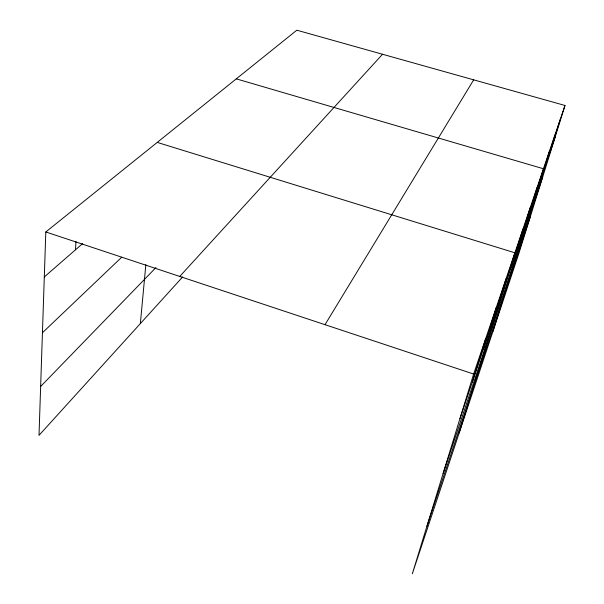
<?xml version="1.0" encoding="UTF-8"?>
<svg xmlns="http://www.w3.org/2000/svg" width="604" height="604" viewBox="0 0 604 604"><rect width="100%" height="100%" fill="white"/><g stroke="black" fill="none" stroke-linecap="round" stroke-linejoin="round"><path stroke-width="0.91" d="M564.989 105.473L473.627 374.035L412.321 573.8L519.07 252.804L564.989 105.473L296.828 30.2L45.806 231.966L39.011 435.341L182.68 276.919M75.508 249.784L75.938 241.457M140.347 323.593L145.851 264.582M472.283 382.128L485.563 338.957M483.396 349.248L496.307 307.368M493.483 319.418L506.031 278.784M459.138 433.015L514.872 252.797L157.236 142.401M511.09 267.346L522.951 229.052M518.821 244.484L530.357 207.285M525.948 223.404L537.167 187.255M492.894 331.498L543.464 168.765L236.285 78.86M538.828 185.315L549.459 151.136M544.665 168.048L555.016 134.805M550.101 151.982L560.18 119.622M426.945 526.152L530.463 216.247M443.102 473.498L542.724 176.912M459.969 418.542L555.167 136.995M325.012 324.68L473.679 79.841M179.743 276.443L382.543 54.262M40.642 386.477L155.953 267.549M42.439 332.744L121.691 257.236M44.303 276.949L82.605 243.608M45.806 231.966L473.627 374.035"/></g></svg>
